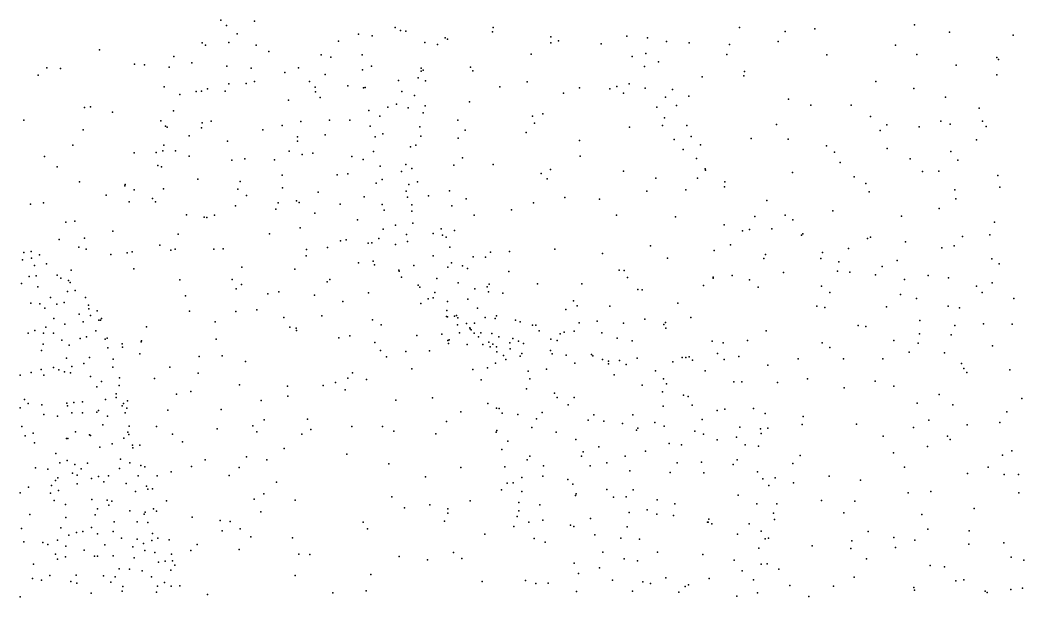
# Model space of a CAD drawing. Header units: metres. Extents: x -23.9 to 23.9, y -27.4 to 27.4.
# Drawn here: x 11.93 to 17.88, y -0.02 to 3.4 of the extents above; entities that cross this region are included whole.
import ezdxf

# ---------------------------------------------------------------- set-up
doc = ezdxf.new("R2010")
doc.units = ezdxf.units.M

msp = doc.modelspace()

# ---------------------------------------------------------------- linework, layer by layer
for p in [(13.1189, 3.3998, 19.5897), (13.3171, 3.3943, 13.1524), (13.1519, 3.3683, 14.6127), (14.1526, 3.3563, 16.8286), (14.1833, 3.3378, 8.3656), (14.2153, 3.3349, 18.843), (14.7318, 3.3553, 9.1729), (16.1934, 3.3562, -0.3307), (16.4638, 3.3328, 12.0872), (16.6387, 3.347, -0.0983), (17.2295, 3.3716, -13.0209), (13.215, 3.3188, 4.8577), (13.815, 3.2758, 6.7642), (13.9354, 3.3166, -0.5899), (14.0146, 3.3071, 7.8193), (14.4488, 3.2954, 8.9637), (14.4627, 3.2873, 18.2498), (14.7283, 3.3309, 11.998), (15.0744, 3.2997, 12.0591), (15.1192, 3.2778, 9.2418), (15.5258, 3.3046, -14.0116), (15.6471, 3.2955, -13.6815), (15.7607, 3.2736, 9.448), (16.4219, 3.2732, 9.5995), (17.4369, 3.3283, 11.4774), (17.815, 3.3104, 10.9219), (12.3997, 3.2238, -19.0308), (13.0087, 3.2656, -0.4491), (13.0277, 3.2506, 13.8799), (13.1651, 3.2666, 13.5355), (13.3283, 3.2502, 14.9234), (14.3275, 3.2676, 17.218), (14.4036, 3.255, 17.942), (15.0749, 3.2659, -0.607), (15.3725, 3.2581, 9.3453), (15.8941, 3.2656, -16.6111), (16.1331, 3.256, 9.5319), (17.1182, 3.2504, 9.8904), (12.8401, 3.1832, 4.261), (13.4028, 3.2127, 5.242), (13.7131, 3.1939, 19.2063), (13.7711, 3.1802, 12.2957), (13.9554, 3.1946, 7.2609), (14.9586, 3.1978, 9.0545), (15.5562, 3.1845, -15.3418), (15.6374, 3.2022, 12.1951), (16.1184, 3.1953, -13.2848), (16.7103, 3.1944, 9.7124), (17.2436, 3.1952, 11.8072), (17.7175, 3.1782, -13.0404), (17.7284, 3.1663, 11.1301), (12.0863, 3.1171, -0.0924), (12.1682, 3.1131, 3.5354), (12.6074, 3.1394, 19.4941), (12.6654, 3.1355, -0.3719), (12.8123, 3.1205, -18.915), (12.947, 3.1463, 14.1095), (13.1547, 3.1275, 19.3887), (13.2975, 3.1151, -0.605), (13.5788, 3.1176, -18.7451), (13.9582, 3.105, 16.1083), (14.0118, 3.1274, 12.2103), (14.3055, 3.1152, 18.3882), (14.3058, 3.0967, 17.6658), (14.3187, 3.1027, 17.0072), (14.5979, 3.121, 12.1552), (14.6121, 3.0996, -0.7672), (15.6297, 3.1257, -15.7059), (15.7119, 3.1524, -16.9531), (16.222, 3.0944, 12.3347), (17.4775, 3.1322, 10.1519), (12.0348, 3.0735, 19.5431), (13.3182, 3.035, 4.7013), (13.4971, 3.0894, 19.2961), (13.6433, 3.0353, 5.5604), (13.7361, 3.0781, 5.8592), (14.1714, 3.0418, 16.5261), (14.2883, 3.0571, 8.1292), (14.3307, 3.0391, -18.4384), (15.9709, 3.0636, 12.341), (16.2179, 3.0688, -0.5318), (17.0009, 3.0363, -0.1324), (17.7186, 3.0756, 10.6626), (12.7819, 3.004, 19.367), (12.9713, 2.9765, 14.374), (13.0034, 2.9787, 4.2882), (13.0388, 2.9926, 13.1031), (13.1449, 2.9795, 14.5556), (13.1658, 3.0217, 12.8309), (13.2685, 3.025, 12.5466), (13.6775, 3.0017, 15.5863), (13.6803, 2.9752, 18.9835), (13.8716, 3.0111, 6.4119), (13.9633, 2.9987, 6.8332), (13.9745, 2.9994, 18.6453), (14.1922, 2.9766, 18.2172), (14.7721, 3.0036, 8.8189), (14.934, 3.0343, 12.2594), (15.2439, 2.9992, 12.3193), (15.424, 2.9915, 9.2128), (15.4657, 3.0064, -17.5353), (15.539, 3.0226, -14.6797), (15.6329, 2.997, 9.3525), (15.7962, 2.9886, -0.7275), (17.2266, 2.9953, 9.9698), (12.8754, 2.9579, 13.8654), (13.5186, 2.9246, 5.0335), (13.7071, 2.9408, 12.3506), (14.2671, 2.952, -0.8298), (15.1499, 2.9663, 9.0277), (15.5056, 2.9665, 12.3723), (15.7542, 2.9437, -16.1524), (15.8923, 2.9498, -13.6034), (16.4837, 2.9307, 9.5902), (17.4145, 2.9439, 11.4655), (12.3097, 2.8824, 19.3588), (12.3454, 2.8853, -19.0024), (12.8378, 2.8617, 13.2648), (13.9965, 2.8635, 18.4081), (14.1079, 2.8844, 7.2717), (14.1593, 2.9008, 7.5636), (14.2281, 2.88, 17.8748), (14.3295, 2.8918, 7.9476), (14.593, 2.9154, 8.6453), (15.7025, 2.884, -15.4689), (15.82, 2.8945, 12.4624), (16.6146, 2.8956, 12.2552), (16.8544, 2.8953, 9.7433), (17.6131, 2.8769, 10.5065), (11.9511, 2.8058, -0.1678), (12.4766, 2.8534, 3.7164), (12.7635, 2.8037, 3.955), (13.0605, 2.8014, 19.1737), (13.5933, 2.7982, 18.8374), (13.7629, 2.8069, 18.6281), (13.8826, 2.8066, 5.9411), (14.0615, 2.8297, 16.0419), (14.3177, 2.8501, 17.0465), (14.5224, 2.8075, 8.2217), (14.9662, 2.8299, -17.9852), (15.028, 2.8448, -0.911), (15.7475, 2.8209, -14.1753), (16.9701, 2.8282, -13.0451), (17.3867, 2.8001, 10.1794), (17.6326, 2.8005, 10.8879), (12.3024, 2.7498, 3.4146), (12.7903, 2.7705, 13.653), (12.8, 2.7643, 14.168), (13.0035, 2.7619, -18.8023), (13.0081, 2.7903, 12.6155), (13.3672, 2.7486, 4.4879), (13.4823, 2.7752, 12.4388), (14.0033, 2.772, 6.4902), (14.2986, 2.7663, 16.8138), (14.5658, 2.7466, 12.368), (14.9784, 2.7884, 12.4406), (15.5415, 2.7648, 9.1485), (15.737, 2.7753, -16.8502), (15.8798, 2.7761, 9.3761), (16.4123, 2.7803, -0.6341), (17.0265, 2.7453, 9.882), (17.0664, 2.7791, 12.1091), (17.2575, 2.7666, 11.8), (17.4419, 2.7833, -0.0295), (17.6553, 2.7694, -13.0816), (12.9316, 2.7148, -0.6987), (13.1588, 2.6825, 4.2515), (13.5725, 2.7079, 15.2568), (13.5736, 2.6819, 4.7453), (13.7373, 2.72, 15.5084), (14.0324, 2.7088, 18.2091), (14.0777, 2.7248, 6.7437), (14.3037, 2.7114, 12.3267), (14.5257, 2.7006, -18.2876), (14.9276, 2.7343, 8.7406), (15.2434, 2.6864, 8.9116), (15.8063, 2.6918, -14.4863), (15.9065, 2.7105, -13.8742), (16.2628, 2.6981, 9.5145), (16.4809, 2.6944, 12.4303), (17.5971, 2.6896, 11.1145), (12.2409, 2.6591, -0.3758), (12.7737, 2.6249, 12.7496), (12.7812, 2.659, 19.118), (12.8502, 2.6241, 3.7876), (13.5232, 2.6234, -0.9339), (14.0228, 2.6219, 6.2288), (14.2424, 2.6489, 7.3664), (14.2733, 2.6581, 16.4985), (15.8596, 2.6329, -15.1813), (15.9608, 2.6615, -16.1901), (16.7092, 2.6539, 9.6577), (17.0687, 2.6395, -0.3761), (17.4448, 2.6215, 11.342), (12.0726, 2.5924, 19.1893), (12.6038, 2.6136, 13.1752), (12.736, 2.616, 13.8621), (12.9314, 2.5937, 12.4667), (13.1836, 2.5696, 14.5434), (13.2608, 2.5777, 12.3912), (13.4372, 2.5723, 18.7269), (13.5997, 2.6036, -18.6177), (13.6628, 2.6113, 18.5187), (13.894, 2.5911, 12.3042), (13.963, 2.5729, 15.7097), (14.5499, 2.584, 8.0506), (15.2483, 2.5926, 12.613), (15.9371, 2.5804, -16.5995), (16.7566, 2.6176, 12.3398), (17.2046, 2.5784, -13.1122), (17.4862, 2.5694, 10.5327), (12.1489, 2.5304, -19.0352), (12.7455, 2.5378, -18.8608), (12.7674, 2.5301, 14.104), (14.0624, 2.5342, 18.0115), (14.1897, 2.5016, 12.4175), (14.2159, 2.544, 6.9921), (14.2498, 2.5197, -1.0747), (14.499, 2.5394, 7.7351), (14.7336, 2.5445, -1.1073), (15.0721, 2.5151, -1.1405), (15.5044, 2.5054, 12.7214), (15.9884, 2.5191, -15.6527), (15.9908, 2.5098, -14.6984), (16.7887, 2.5553, -0.5882), (17.2773, 2.5035, 11.7104), (17.3747, 2.5047, 10.2961), (12.2816, 2.4407, 3.2125), (12.9829, 2.4567, 18.9571), (13.2336, 2.4431, 3.9378), (13.482, 2.4805, 4.3632), (13.8077, 2.4828, 4.7738), (13.8721, 2.4889, 18.1754), (14.074, 2.4548, 6.0576), (14.2849, 2.4419, 17.4695), (15.0166, 2.491, 12.6159), (15.0526, 2.46, -17.89), (15.6974, 2.463, -17.2984), (15.9439, 2.4621, 9.2227), (16.1056, 2.4413, -14.1234), (16.5067, 2.4967, 9.5563), (16.8716, 2.4718, -13.1739), (17.7248, 2.4786, -0.0207), (12.5486, 2.4182, 3.3591), (12.5512, 2.4254, 13.3527), (12.6039, 2.3942, 12.6965), (12.7794, 2.399, 12.4351), (13.2197, 2.3971, -0.9578), (13.483, 2.4053, 12.3741), (13.6959, 2.3802, 4.4484), (14.0388, 2.4334, 5.7337), (14.217, 2.3851, 6.6193), (14.2335, 2.4248, 16.1959), (14.4746, 2.389, 7.4381), (15.644, 2.3857, 8.9778), (15.8742, 2.3941, -16.9434), (16.103, 2.4112, 12.7679), (16.9425, 2.4305, 9.919), (16.9613, 2.3829, 12.3854), (17.4685, 2.3944, 10.9244), (17.7353, 2.4107, -13.3172), (12.4388, 2.3627, 13.1278), (12.5755, 2.3222, 13.6828), (12.7132, 2.3433, 18.9515), (12.7318, 2.3235, -0.8091), (13.2706, 2.3598, 18.7543), (13.5676, 2.329, 4.161), (13.9673, 2.3519, 15.5288), (14.2247, 2.3511, 15.8686), (14.3495, 2.3581, 7.121), (14.5731, 2.3413, -18.2242), (15.1578, 2.3486, 12.756), (15.3629, 2.3395, 8.7581), (16.3547, 2.3302, 12.744), (17.4753, 2.3407, 11.4633), (11.9896, 2.3095, 19.0486), (12.0677, 2.3166, 3.0695), (13.205, 2.2987, -18.7205), (13.4451, 2.2799, 3.9337), (13.4587, 2.3162, 14.7986), (13.5835, 2.3196, -1.1181), (13.8263, 2.3083, 12.4694), (14.0751, 2.3067, 17.7826), (14.0866, 2.2738, 5.5109), (14.2499, 2.3056, 16.5311), (14.2499, 2.2667, 17.1122), (14.4886, 2.299, 12.6608), (14.842, 2.2755, 12.7756), (14.9727, 2.3168, 8.4684), (16.746, 2.2687, 9.7885), (17.3762, 2.2825, 10.6185), (12.1997, 2.2025, 12.8585), (12.2538, 2.2091, 13.2996), (12.9148, 2.2458, 3.5096), (13.019, 2.2317, 14.3028), (13.0357, 2.2296, 18.8548), (13.0818, 2.2431, 12.3221), (13.6747, 2.2566, 14.991), (13.9288, 2.2157, -1.217), (14.6204, 2.2434, 8.029), (15.4632, 2.2443, 12.9641), (15.8125, 2.2331, 13.1257), (16.2831, 2.2352, -16.116), (16.4634, 2.2439, -13.9596), (16.5089, 2.216, 9.5415), (17.1533, 2.238, -0.6139), (17.7043, 2.2029, -0.2389), (12.4781, 2.1496, 13.9016), (13.588, 2.1696, -18.636), (14.0813, 2.1601, 15.378), (14.1544, 2.1845, 12.7296), (14.2561, 2.1957, 15.6655), (14.4245, 2.1624, 16.05), (14.5043, 2.1539, 7.1184), (16.1023, 2.1863, -1.1124), (16.211, 2.1514, 9.2685), (16.2521, 2.1587, 13.0248), (16.3838, 2.1633, -15.6938), (12.1611, 2.0993, 13.5136), (12.3112, 2.1079, 3.065), (12.8647, 2.1307, 12.2838), (13.4077, 2.1327, 18.4513), (13.827, 2.0909, 17.9286), (13.8606, 2.0985, 12.5953), (14.0542, 2.1053, 4.6893), (14.2182, 2.1297, 5.9349), (14.2253, 2.0871, 17.559), (14.3778, 2.1344, 16.8939), (14.4314, 2.125, 16.3738), (14.4532, 2.114, 15.7982), (16.5597, 2.1256, 12.9238), (16.5685, 2.1325, -14.3119), (16.9523, 2.1056, -13.6177), (16.9687, 2.1139, 12.7381), (17.1767, 2.0863, 12.4696), (17.5151, 2.1182, 11.7181), (17.6768, 2.1267, 11.1463), (11.951, 2.0233, 13.3254), (11.9947, 2.0282, 22.2082), (12.2759, 2.0543, 12.4312), (12.3203, 2.0419, 18.9014), (12.5923, 2.027, -18.9156), (12.7571, 2.0663, 18.8298), (12.8212, 2.0358, -1), (12.8477, 2.0414, 14.0308), (13.0772, 2.0414, 3.4834), (13.1328, 2.0444, 18.7222), (13.6258, 2.0405, 12.4546), (13.7506, 2.0532, 14.7617), (13.9909, 2.0785, 15.1297), (14.0143, 2.0795, 4.3174), (14.1542, 2.0695, 5.2708), (14.4753, 2.054, 6.8937), (14.7178, 2.025, -18.2357), (14.83, 2.029, -1.3676), (15.0978, 2.0425, -18.0466), (15.6655, 2.0624, 8.7701), (16.0431, 2.034, 9.1103), (16.14, 2.0685, -16.8332), (16.6844, 2.0235, -14.719), (16.8393, 2.0468, -14.1302), (17.392, 2.0498, 12.0715), (17.4659, 2.0627, -13.6456), (11.9424, 1.9782, 21.4594), (11.9961, 1.9898, 21.9951), (12.0445, 2.0083, 12.6078), (12.467, 2.0116, 12.2157), (12.5623, 2.0202, 3.1208), (13.6244, 2.0023, 3.867), (14.0212, 1.9716, -18.5469), (14.3762, 2.0032, 12.9602), (14.6134, 1.9976, 7.5945), (14.6877, 1.9946, 8.1282), (15.3811, 2.0175, 13.2449), (15.7663, 1.9885, -17.527), (16.3373, 1.9865, 13.2174), (16.3466, 2.0113, -16.5452), (16.6752, 1.9879, -1.0527), (16.7818, 1.967, 9.7888), (17.1267, 1.9751, -13.8833), (17.6893, 1.985, 11.408), (12.0138, 1.9459, 21.8115), (12.0852, 1.9556, 22.1345), (12.2323, 1.9179, 13.939), (12.6019, 1.925, 14.0157), (13.2424, 1.9355, -18.7562), (13.557, 1.9243, 18.1518), (13.9336, 1.9621, 3.9421), (14.0284, 1.95, 12.7791), (14.1742, 1.9176, 4.4724), (14.175, 1.9115, 3.9512), (14.263, 1.9461, 15.2818), (14.4634, 1.936, 17.1756), (14.4865, 1.9613, 15.6019), (14.5518, 1.9433, 16.8149), (14.5814, 1.9288, 13.1226), (14.8263, 1.911, 13.2444), (15.4801, 1.9183, -1.3744), (15.5087, 1.9159, -17.8033), (16.7728, 1.912, -15.2226), (16.846, 1.906, 13.0854), (17.0382, 1.9402, -0.8871), (17.7315, 1.956, -13.902), (11.9822, 1.8813, 12.3592), (12.0241, 1.8839, 21.2595), (12.1486, 1.8893, 22.4192), (12.1693, 1.8701, 21.9626), (12.2159, 1.8559, 12.1182), (12.8752, 1.8612, 18.7265), (13.1858, 1.8626, -1.2142), (13.7481, 1.8488, -1.3701), (13.7648, 1.862, 12.6358), (14.1902, 1.877, -1.3892), (14.3986, 1.8695, 6.2844), (15.5285, 1.8741, 13.5691), (16.0361, 1.8765, -17.323), (16.0363, 1.87, -1.2887), (16.1502, 1.8865, 13.4471), (16.2523, 1.8616, 9.2904), (16.4539, 1.9035, 9.475), (16.9998, 1.8894, -14.7247), (17.1707, 1.8636, -14.4098), (17.311, 1.886, 10.3703), (17.4322, 1.8726, -14.0958), (11.9376, 1.8398, 21.0025), (12.033, 1.8185, 22.6135), (12.2105, 1.7908, 21.5088), (12.2246, 1.8443, 22.3017), (12.2558, 1.7975, 21.8737), (13.2092, 1.8076, 3.21), (13.2405, 1.8337, 14.3185), (13.4628, 1.7897, 3.3009), (14.2886, 1.8299, 5.3784), (14.2988, 1.8164, 5.0674), (14.3876, 1.7855, 5.9229), (14.5253, 1.842, 6.7129), (14.6248, 1.8068, 7.3787), (14.6975, 1.8182, 15.6561), (14.7057, 1.79, 7.9389), (14.7091, 1.8355, 16.2728), (14.9956, 1.8372, 8.159), (15.2576, 1.8376, 13.4882), (15.5901, 1.8025, 13.8402), (15.6167, 1.8013, 8.7119), (15.9786, 1.8279, 13.6901), (16.3034, 1.8169, -17.0085), (16.6782, 1.8236, 13.2764), (16.7276, 1.7862, -16.1731), (17.5971, 1.8228, -0.6043), (17.6304, 1.7858, -14.3695), (17.69, 1.8426, 11.7397), (12.1096, 1.7556, 21.2101), (12.1893, 1.727, 21.3247), (12.3165, 1.7556, 22.087), (12.9082, 1.7654, 3.047), (13.3973, 1.778, 18.3303), (13.673, 1.7701, 14.4126), (13.8414, 1.7327, 3.3665), (13.9943, 1.7837, 3.5633), (14.348, 1.7484, 3.6659), (14.3772, 1.7542, 5.6599), (14.4623, 1.7328, 17.37), (14.5823, 1.7456, 6.9754), (14.789, 1.7807, 15.9358), (15.2096, 1.7356, 1.3503), (17.1477, 1.7737, -15.0397), (17.2409, 1.75, 12.7943), (17.8186, 1.7501, 11.1309), (11.9926, 1.7215, 20.9074), (12.046, 1.7186, 22.7587), (12.0755, 1.6918, 21.0268), (12.1459, 1.7156, 22.6478), (12.3337, 1.7096, 21.645), (12.3351, 1.6889, 22.2206), (12.3848, 1.6764, 21.8938), (12.9334, 1.6757, 14.148), (13.2082, 1.6721, 12.3265), (13.3321, 1.682, 3.0368), (14.3046, 1.7205, 17.6115), (14.4587, 1.6786, 4.6139), (14.6405, 1.6937, 16.9184), (15.1635, 1.6852, 1.6178), (15.231, 1.7069, 13.6986), (15.4247, 1.7038, 1.7344), (15.8276, 1.7223, 1.2827), (16.6512, 1.7054, -16.5533), (16.6976, 1.6975, 9.6845), (17.065, 1.7002, 13.1086), (17.43, 1.7047, 12.545), (17.4963, 1.6938, -14.7882), (12.1289, 1.6313, 14.0365), (12.2794, 1.6576, 22.4893), (12.3016, 1.6119, 18.8187), (12.3452, 1.6488, 12.0612), (12.3955, 1.6225, 2.8658), (12.4051, 1.6207, 22.0824), (12.4119, 1.6321, 21.7473), (13.0848, 1.6112, -18.8355), (13.4913, 1.6376, -18.728), (13.7178, 1.6482, 3.148), (14.0183, 1.6229, 3.2366), (14.4564, 1.6442, 13.2979), (14.4613, 1.6412, -18.4664), (14.5032, 1.6459, 5.3373), (14.5162, 1.6484, 3.864), (14.5233, 1.6348, 6.2282), (14.6854, 1.6379, 15.3493), (14.7453, 1.632, 16.6182), (14.7519, 1.6471, 13.4787), (14.866, 1.6215, 16.1627), (14.892, 1.6112, -18.2583), (15.3492, 1.6162, 8.4561), (15.6323, 1.6275, 1.0637), (15.7534, 1.6075, 1.8084), (15.9037, 1.6375, 14.0543), (17.2609, 1.62, -15.521), (12.0167, 1.5598, 22.9508), (12.0819, 1.58, 2.7208), (12.1946, 1.5973, 21.1456), (12.3772, 1.5593, 22.3914), (12.6772, 1.5819, 2.905), (13.5279, 1.5795, 14.3074), (13.5654, 1.5733, 12.6415), (13.5661, 1.5606, -1.4887), (14.0692, 1.595, 14.4343), (14.5209, 1.5945, 3.41), (14.5741, 1.6023, 6.6921), (14.5948, 1.5762, 4.1222), (14.5961, 1.571, 5.8625), (14.6017, 1.5644, 5.5876), (14.6219, 1.6035, 13.8779), (14.9665, 1.5911, 1.8214), (14.9856, 1.5921, 15.6819), (15.0046, 1.5578, 14.0275), (15.1544, 1.5497, 8.258), (15.2119, 1.5564, -1.5309), (15.2423, 1.6059, 1.9623), (15.5048, 1.604, 2.0721), (15.7451, 1.5951, 8.8172), (15.7567, 1.5752, 14.2813), (16.3516, 1.5579, 9.3639), (16.8966, 1.5899, 13.4868), (16.9408, 1.5837, 9.9097), (17.4693, 1.5905, 10.6637), (17.6393, 1.6006, 10.9266), (17.8084, 1.5985, 11.6288), (11.9759, 1.5441, 20.6277), (12.068, 1.5437, 20.8223), (12.1258, 1.5454, 11.9856), (12.1757, 1.5022, 21.0077), (12.2845, 1.513, 21.2493), (12.3217, 1.5225, -19.0541), (12.4328, 1.5089, 22.2099), (12.445, 1.5156, 21.8581), (12.6453, 1.4926, 14.1905), (12.6489, 1.4986, -18.9425), (13.0916, 1.5088, 2.8422), (13.8176, 1.5171, 12.8775), (13.8824, 1.5282, -18.639), (14.031, 1.4886, 17.9207), (14.2806, 1.5307, 14.6166), (14.4284, 1.5378, -1.5565), (14.4635, 1.502, 13.6172), (14.4715, 1.5056, 2.5428), (14.5338, 1.5469, 2.9017), (14.6207, 1.5447, 5.0213), (14.645, 1.5229, 4.5317), (14.6592, 1.5458, 3.6088), (14.7079, 1.4915, 3.8486), (14.7248, 1.5425, 1.8278), (14.7658, 1.5226, 7.897), (14.8491, 1.5126, 3.2729), (14.8822, 1.4975, 2.1027), (15.0742, 1.5084, 15.3722), (15.1126, 1.5018, 14.2557), (15.1297, 1.5405, 1.1283), (15.3763, 1.5464, 14.1289), (15.4675, 1.5146, 14.4003), (15.5574, 1.5001, 2.4275), (16.0305, 1.4973, 1.1718), (16.2409, 1.5014, -1.4352), (17.1072, 1.5003, -16.0935), (17.2602, 1.54, 13.0251), (17.4465, 1.5347, 12.7635), (12.0554, 1.4419, 20.691), (12.065, 1.4804, -0.8623), (12.2201, 1.4745, 22.7727), (12.4496, 1.4569, 21.6692), (12.5337, 1.4807, 18.7298), (12.5354, 1.4616, -1.1278), (14.0658, 1.441, 2.7865), (14.2155, 1.4363, 2.3365), (14.3545, 1.4405, 17.646), (14.4678, 1.4832, 14.1761), (14.5788, 1.4784, 2.2508), (14.672, 1.4784, 17.1548), (14.7151, 1.4634, 4.765), (14.7303, 1.4787, 7.6307), (14.7519, 1.4644, 16.8956), (14.7547, 1.434, 5.354), (14.8305, 1.4869, 2.9795), (14.833, 1.4517, 2.6495), (14.9117, 1.4832, 15.0715), (15.072, 1.4411, 14.8833), (16.096, 1.4866, 1.4947), (16.6826, 1.4872, 13.7296), (16.7289, 1.4595, -16.7822), (17.1979, 1.4314, 13.2482), (17.2517, 1.4856, 10.2276), (17.6926, 1.4705, 12.3601), (12.2039, 1.3957, 14.1575), (12.3397, 1.4001, 22.6434), (12.4811, 1.3908, 21.9449), (12.6381, 1.4222, 12.0352), (12.9902, 1.4061, -1.3756), (13.1273, 1.4096, 12.4216), (13.2649, 1.3773, 18.5111), (14.1013, 1.4049, 14.0518), (14.7931, 1.4118, -1.6148), (14.8085, 1.3886, 1.3533), (14.8921, 1.409, 16.4448), (14.9021, 1.4241, 14.5389), (15.0816, 1.422, 3.4587), (15.1656, 1.4135, 15.8206), (15.3158, 1.4186, 14.8978), (15.3236, 1.4109, -18.1245), (15.3816, 1.3883, 0.878), (15.4155, 1.3782, 15.3223), (15.4809, 1.3828, 8.5504), (15.586, 1.3958, 14.7128), (15.7978, 1.3748, 2.4542), (15.8537, 1.4001, -1.5468), (15.8742, 1.4005, 8.9235), (15.8947, 1.405, 0.9693), (15.9141, 1.3848, 14.4412), (16.063, 1.4242, 14.2484), (16.1026, 1.3881, 1.7661), (16.1889, 1.4058, 9.2085), (16.5405, 1.3923, -17.1118), (16.8082, 1.3934, 9.7683), (17.0417, 1.3928, 13.5206), (17.4077, 1.428, 10.4588), (11.9945, 1.3114, 20.4277), (12.0542, 1.3286, 20.5718), (12.1261, 1.3412, 2.6255), (12.1578, 1.3269, 20.7894), (12.1925, 1.315, 22.8826), (12.2275, 1.3105, 11.9312), (12.2355, 1.3473, 18.7825), (12.3059, 1.3642, 21.1414), (12.4791, 1.3438, 22.2325), (12.816, 1.343, 12.2291), (13.899, 1.3101, 13.3848), (14.2507, 1.3326, -18.5667), (14.6127, 1.3301, 6.4305), (14.699, 1.3385, 7.1849), (14.7472, 1.3661, 5.7802), (14.9399, 1.3197, 4.2521), (15.0479, 1.3304, 0.9556), (15.2161, 1.3665, 2.8202), (15.4158, 1.3624, 2.9717), (15.5201, 1.3592, -1.585), (15.6949, 1.3224, 2.7873), (15.9888, 1.3223, 2.1919), (16.3616, 1.3541, -17.3989), (17.5084, 1.3655, -15.8389), (17.5218, 1.3355, -1.1099), (17.5398, 1.3116, 10.746), (17.7941, 1.3274, -15.4872), (11.9286, 1.2959, 20.2723), (12.0702, 1.2948, 22.998), (12.3464, 1.2876, 21.2534), (12.4112, 1.2587, 21.5074), (12.517, 1.2791, 22.0644), (12.7247, 1.2751, 18.6961), (12.9847, 1.3077, 18.6503), (13.7972, 1.2527, 2.636), (13.872, 1.2783, 18.1207), (13.9824, 1.2707, 13.7929), (14.6613, 1.2679, 6.1454), (14.9492, 1.2739, 16.6954), (15.4497, 1.2972, 3.4049), (15.7417, 1.2737, 0.7293), (16.1601, 1.2567, 1.2217), (16.2069, 1.2554, 1.5593), (16.4177, 1.253, 14.2046), (16.5967, 1.2741, 9.5706), (16.9975, 1.2608, 13.7466), (12.3827, 1.2269, 21.3816), (12.5162, 1.2354, 2.6334), (12.941, 1.1991, 14.2124), (13.2294, 1.2377, -18.8284), (13.5145, 1.231, 12.8513), (13.7245, 1.2344, 13.0428), (13.8551, 1.2082, -1.6615), (14.9311, 1.214, 5.3134), (15.6161, 1.2369, 3.1583), (15.7362, 1.197, 8.7712), (15.761, 1.2445, -17.9354), (16.813, 1.2212, 14.028), (17.1075, 1.2303, -16.5686), (11.9556, 1.1522, 23.1022), (12.247, 1.1336, 14.2175), (12.2986, 1.1379, 20.9828), (12.4343, 1.1519, 22.6267), (12.4978, 1.1857, 21.6222), (12.4986, 1.1637, 18.7346), (12.566, 1.1442, 12.0573), (12.856, 1.1829, 2.5888), (13.357, 1.1457, -1.6254), (13.5147, 1.1714, 13.9181), (14.1554, 1.1479, 2.0119), (14.3739, 1.1614, 1.6801), (15.096, 1.19, 7.9762), (15.1126, 1.1631, -18.2717), (15.2119, 1.1628, 4.4816), (15.8603, 1.1773, 14.9444), (15.8889, 1.1698, 2.7567), (17.3767, 1.1818, -16.3144), (17.8665, 1.1582, 12.4959), (11.9293, 1.102, -19.266), (11.9755, 1.1279, 20.1989), (12.0583, 1.1201, 20.3661), (12.2059, 1.1289, 22.9373), (12.2093, 1.1133, 20.679), (12.235, 1.073, 11.8638), (12.2981, 1.0732, 22.848), (12.3843, 1.0758, 22.7293), (12.3935, 1.0865, 21.3656), (12.5339, 1.1132, 21.728), (12.5418, 1.1276, 21.9026), (12.5515, 1.0728, 22.3025), (12.5617, 1.101, 22.1356), (12.8034, 1.0885, 12.3095), (13.1204, 1.0925, 18.5723), (14.5416, 1.0777, 1.3746), (14.7006, 1.1274, 6.8665), (14.7528, 1.1, 7.2022), (14.7675, 1.0988, -1.7361), (14.7852, 1.0712, 5.9131), (15.024, 1.0751, 5.1317), (15.1769, 1.12, 16.6417), (15.7405, 1.1126, 15.5935), (15.9129, 1.1181, 0.8659), (16.0608, 1.0857, 14.7848), (16.1051, 1.0941, -17.7736), (16.276, 1.0984, 14.5715), (17.2461, 1.1292, 13.5508), (17.4572, 1.1203, 10.48), (17.7772, 1.079, -1.239), (12.0702, 1.0628, 23.0619), (12.15, 1.0527, 20.491), (12.4471, 1.0538, 21.4862), (13.3751, 1.0308, 2.471), (13.6316, 1.0346, 13.7266), (14.4563, 1.0222, 17.6568), (14.8783, 1.0631, 17.1068), (14.9895, 1.0362, 0.9977), (15.2964, 1.03, 0.8653), (15.3299, 1.0613, 8.3582), (15.3889, 1.0223, 4.3713), (15.5602, 1.06, 3.8885), (15.6909, 1.0148, 15.9994), (15.9716, 1.0338, 15.3706), (16.344, 1.0686, 9.3309), (16.5703, 1.0511, -1.5974), (17.3142, 1.0284, 10.2369), (17.7358, 1.0154, 12.9862), (11.9382, 0.9913, -1.0404), (12.257, 0.9605, 20.7264), (12.4189, 1.0023, -1.2932), (12.5674, 0.9576, 21.6594), (12.5757, 0.9935, 21.8937), (12.7381, 0.9917, -18.9788), (13.0966, 0.9773, 2.4322), (13.3074, 0.996, 13.9973), (13.3323, 0.9608, 12.8722), (13.6511, 0.9739, 2.4265), (13.8943, 0.9921, 2.1844), (14.0764, 0.991, 18.0552), (14.1447, 0.9645, -1.7901), (14.7498, 0.9572, 6.3361), (14.7542, 0.9687, 1.1544), (14.9624, 0.9857, 5.4101), (15.1065, 0.959, -1.7662), (15.4989, 1.0088, 16.2893), (15.5819, 0.9705, 8.5894), (15.5906, 0.9811, -1.7245), (15.7466, 0.993, 3.6103), (15.9289, 0.9641, 15.6748), (16.1943, 0.9877, 2.4806), (16.3169, 0.9775, 1.7768), (16.3606, 0.9811, 1.5034), (16.564, 1.0025, 9.5264), (16.8868, 1.0061, -17.0833), (17.2249, 0.9857, -1.511), (17.5428, 1.0023, 13.2802), (11.958, 0.937, 23.1601), (12.0067, 0.9514, 18.8187), (12.0133, 0.8958, 11.7739), (12.2029, 0.9204, 20.4777), (12.211, 0.9207, 23.0094), (12.3398, 0.9432, 21.0725), (12.3451, 0.9385, 22.8448), (12.543, 0.9232, 2.4628), (12.573, 0.9435, 22.4074), (12.8329, 0.9462, 2.4352), (12.8918, 0.9006, 14.1955), (13.5994, 0.9453, 18.3231), (14.3935, 0.9491, -18.5772), (14.8197, 0.9052, 17.2885), (15.2224, 0.9151, 8.1023), (15.9786, 0.9455, 3.1465), (16.0602, 0.9129, 1.047), (16.1754, 0.928, 2.7505), (16.3209, 0.9508, 14.7658), (17.0447, 0.934, 9.9577), (17.4259, 0.9347, 13.5316), (17.4424, 0.9145, -16.5261), (12.4015, 0.8688, 21.3032), (12.4753, 0.8886, 21.4679), (12.5945, 0.8811, 12.17), (12.597, 0.8644, 21.8126), (12.6376, 0.8807, 22.0392), (13.4932, 0.8617, 13.1928), (14.7844, 0.8551, 7.0485), (15.2663, 0.8418, 16.8025), (15.3584, 0.871, 4.5665), (15.6351, 0.8446, 0.804), (15.7764, 0.8915, 8.7665), (15.8486, 0.8821, -18.022), (16.2263, 0.8828, -1.7188), (16.3055, 0.8754, 15.1878), (17.1064, 0.8358, 14.113), (17.3079, 0.8734, 13.7768), (17.8067, 0.8474, -1.4817), (12.1413, 0.8323, 20.2459), (12.1635, 0.7765, 2.4235), (12.2079, 0.7895, 20.4407), (12.329, 0.7745, 20.9515), (12.524, 0.7979, 22.6643), (12.5784, 0.7757, 22.514), (13.0259, 0.795, 12.6232), (13.271, 0.8119, -18.8339), (13.3917, 0.7943, -1.8076), (13.8644, 0.8283, 18.1837), (14.9335, 0.795, -18.4545), (14.9505, 0.8167, 5.5962), (15.2559, 0.8165, -18.2997), (15.4055, 0.7766, 8.3908), (15.5145, 0.8161, 16.4681), (15.8242, 0.7771, 3.7194), (15.9672, 0.7811, 15.8458), (16.178, 0.7944, 15.5251), (16.5525, 0.8192, -17.5874), (17.7517, 0.8227, 10.7787), (12.0197, 0.7472, 20.1266), (12.0929, 0.7389, 23.1383), (12.2383, 0.7156, 23.0546), (12.254, 0.7656, 18.7753), (12.2915, 0.7406, 11.9325), (12.518, 0.7427, 18.7297), (12.6433, 0.7603, 22.3085), (12.6672, 0.7521, 22.1149), (12.8238, 0.722, 12.4473), (12.9452, 0.7551, 18.647), (13.2263, 0.748, 13.9166), (14.1136, 0.7705, 1.8664), (14.5401, 0.7482, 1.4067), (14.8015, 0.7517, 6.6204), (15.0303, 0.7583, 7.639), (15.3076, 0.759, 4.7833), (15.5434, 0.7293, 4.3195), (15.7821, 0.7198, -1.8111), (15.9821, 0.7171, 8.9408), (16.1547, 0.7671, 3.0773), (16.2986, 0.722, 2.4829), (16.5088, 0.7718, 9.4588), (17.1702, 0.7514, 10.0615), (17.6657, 0.7514, 13.4122), (12.1382, 0.6721, 14.2448), (12.1528, 0.6875, 20.2501), (12.2678, 0.7042, -19.1965), (12.3525, 0.6827, 22.9341), (12.3929, 0.6951, 21.1896), (12.4255, 0.6628, 2.4263), (12.4526, 0.6999, 21.356), (12.6289, 0.6991, 21.6648), (12.7415, 0.7001, 14.1737), (13.168, 0.7008, 12.8056), (13.4477, 0.6608, 18.4029), (14.3308, 0.6938, 17.9444), (14.8149, 0.6558, 6.903), (14.8505, 0.6573, 7.2182), (14.902, 0.69, 1.0955), (15.0263, 0.6968, 17.2296), (15.1751, 0.6766, 5.1413), (16.3312, 0.6823, 9.274), (16.4035, 0.6878, 1.8493), (16.5132, 0.6577, 15.1802), (16.7238, 0.6979, 14.8316), (16.9098, 0.6729, 14.5923), (17.5448, 0.7125, 13.6339), (17.7613, 0.7066, -16.3593), (17.8465, 0.7071, 13.2064), (11.9295, 0.5991, 20.0919), (11.9786, 0.6314, 23.2326), (12.1093, 0.5972, 11.846), (12.1153, 0.6411, -1.3118), (12.1566, 0.612, 23.1372), (12.2666, 0.6524, 20.631), (12.5567, 0.6529, 21.51), (12.6134, 0.6063, -19.035), (12.6774, 0.6371, 21.9191), (12.6865, 0.6204, 22.2921), (12.7126, 0.6213, 22.0503), (14.7812, 0.6172, -1.919), (14.9019, 0.6073, 5.9372), (15.2054, 0.6497, 7.9424), (15.4057, 0.618, 16.8334), (15.5622, 0.6161, 16.6077), (16.3673, 0.6429, 2.1644), (17.1923, 0.5994, 14.2691), (17.3265, 0.6063, -16.9541), (17.849, 0.5979, 10.7928), (12.1304, 0.5524, 20.268), (12.3544, 0.5593, 20.9648), (12.444, 0.555, 21.2846), (12.4715, 0.5497, 14.1432), (12.797, 0.5513, 2.4005), (13.3165, 0.5602, 2.348), (13.374, 0.5929, 13.3523), (13.5599, 0.5557, 2.2828), (14.1323, 0.5747, -1.9619), (14.5971, 0.5516, 17.7913), (14.8845, 0.5404, 6.4906), (15.2214, 0.583, 17.111), (15.2254, 0.5936, 1.0596), (15.445, 0.5727, 4.6796), (15.5217, 0.5747, -18.252), (15.7052, 0.5566, 8.6497), (16.1849, 0.5838, 15.7352), (16.6786, 0.5531, 9.5921), (16.8773, 0.5498, 9.784), (12.1975, 0.5293, 20.4153), (12.3876, 0.5032, 21.0819), (12.4541, 0.5258, 22.8748), (12.579, 0.4922, 21.4839), (12.6693, 0.4848, 18.7533), (12.7195, 0.5028, 21.9446), (12.7371, 0.4893, 22.1858), (13.3563, 0.4853, 13.6345), (14.2078, 0.5105, 1.7723), (14.3563, 0.5272, -18.6134), (14.4633, 0.4778, 1.5147), (14.4637, 0.5031, -1.9844), (14.8847, 0.4913, 6.7304), (15.0086, 0.5266, 5.6597), (15.5389, 0.4824, 8.478), (15.6457, 0.4971, 0.9715), (15.8104, 0.5339, 3.9541), (16.2962, 0.5343, -1.847), (16.3934, 0.4777, 15.5425), (16.4135, 0.5328, 1.5707), (16.8111, 0.4805, 14.9381), (17.5844, 0.5062, -1.7854), (11.9866, 0.4709, 23.2723), (12.1993, 0.4529, 23.1568), (12.3729, 0.4686, 22.9906), (12.4855, 0.4268, 21.3029), (12.623, 0.4271, 22.6333), (12.664, 0.4731, 21.6173), (12.6863, 0.4224, 22.4428), (12.9481, 0.4549, 18.6969), (13.1145, 0.4338, -18.836), (13.1742, 0.4293, 12.9735), (13.9628, 0.4255, 1.9785), (14.4434, 0.4307, 17.9642), (14.8746, 0.4574, 7.0801), (14.9432, 0.4245, 6.2355), (15.0263, 0.4363, 7.4789), (15.3096, 0.4472, 8.0577), (15.7037, 0.4714, 4.2386), (15.8016, 0.4652, 16.417), (16.0028, 0.4238, 16.1674), (16.0077, 0.4238, 1.1479), (16.0105, 0.4432, 8.9292), (16.3998, 0.4401, 1.8964), (17.2735, 0.4711, 10.1399), (11.9379, 0.387, 11.7758), (12.1693, 0.3912, 20.4226), (12.2626, 0.3628, 20.6258), (12.3011, 0.3685, 23.1117), (12.3523, 0.3933, 20.8823), (12.4811, 0.3704, 22.9017), (12.7136, 0.3581, 21.7453), (13.1269, 0.373, 13.7732), (13.2326, 0.3845, 13.2983), (13.987, 0.3856, 18.2329), (14.8559, 0.3995, 17.6348), (15.1904, 0.406, 7.7968), (15.211, 0.3995, 5.3396), (15.5277, 0.3974, 16.8865), (16.0292, 0.4142, 3.6189), (16.2509, 0.4147, 3.1821), (16.3204, 0.3707, 15.7607), (16.9553, 0.3703, -1.9545), (17.3091, 0.3831, 14.3342), (17.5533, 0.3733, 13.9974), (11.9498, 0.3083, 20.2038), (12.0637, 0.3042, 20.3027), (12.1508, 0.3181, -19.221), (12.2176, 0.3468, 2.2995), (12.3868, 0.3562, 21.0132), (12.5292, 0.3298, 2.339), (12.6234, 0.3234, 12.3968), (12.6609, 0.2982, 21.5432), (12.7088, 0.3165, -1.7564), (12.746, 0.3292, 22.3284), (12.8122, 0.3194, 12.6183), (13.2953, 0.3383, 18.6), (13.5439, 0.3324, -18.7496), (14.6832, 0.3537, 1.2881), (14.9758, 0.3279, 1.1877), (15.0403, 0.3053, -18.4704), (15.3344, 0.3487, 17.1703), (15.4892, 0.3298, 4.8268), (15.6004, 0.3241, 4.5997), (16.1811, 0.3527, 15.9822), (16.3449, 0.3254, 2.6569), (16.3642, 0.3291, 2.3889), (16.8584, 0.3151, -17.5079), (17.1077, 0.3334, 9.9763), (17.2324, 0.3176, -17.1551), (17.7595, 0.3022, 10.6208), (12.0934, 0.2926, 23.2609), (12.2, 0.2832, 14.2127), (12.3081, 0.2581, 20.7674), (12.43, 0.2897, 21.1568), (12.5965, 0.2785, 22.8008), (12.6689, 0.2577, 22.6171), (12.7275, 0.2446, 22.4472), (12.9404, 0.2569, 13.9573), (12.9782, 0.2933, 2.3568), (13.2272, 0.2624, 13.5477), (14.4967, 0.2443, 1.4514), (15.3825, 0.2475, 8.2682), (15.707, 0.2464, 8.6315), (16.3081, 0.2715, -17.9398), (16.624, 0.2838, 9.5007), (16.8519, 0.2688, 9.7193), (17.1166, 0.2755, 14.7227), (17.5517, 0.2949, 10.4365), (12.1393, 0.2355, 20.5001), (12.1505, 0.206, 11.9488), (12.198, 0.2187, 23.2221), (12.3703, 0.2233, 12.1622), (12.3879, 0.2226, 20.9589), (12.4809, 0.2262, 22.9559), (12.6043, 0.2142, 21.4163), (12.7497, 0.1872, 21.6559), (12.7889, 0.1933, 22.2968), (12.8256, 0.2346, 18.7742), (12.8316, 0.1958, 22.117), (13.58, 0.236, 18.4942), (13.6452, 0.2323, 2.1637), (14.1758, 0.222, 1.7404), (14.343, 0.2021, 18.1213), (14.5461, 0.2085, -18.547), (15.2135, 0.1827, 1.2137), (15.5101, 0.2075, -2.0254), (15.5887, 0.1951, 17.0091), (15.9755, 0.2331, 3.9056), (16.1621, 0.1998, 1.4387), (16.9448, 0.207, 15.0401), (17.8039, 0.2166, -16.6566), (17.8786, 0.1987, -2.018), (12.0071, 0.1764, 20.3829), (12.5166, 0.1476, 21.2445), (12.5778, 0.1453, 22.8654), (12.6522, 0.1366, 22.7368), (12.8211, 0.1406, 21.9633), (12.8451, 0.1691, -18.8785), (15.2381, 0.1205, 8.0251), (15.3634, 0.1533, 5.1176), (16.2084, 0.1372, -2.0044), (16.3218, 0.1749, 2.9751), (16.3564, 0.1773, 1.72), (16.4251, 0.1459, 9.3106), (17.323, 0.1677, 14.4865), (17.4078, 0.1596, 10.2422), (12.0031, 0.0918, 2.1869), (12.0557, 0.0816, 23.3404), (12.1039, 0.1092, 20.6093), (12.2287, 0.0728, 23.2449), (12.2611, 0.1113, 20.8355), (12.2647, 0.0629, 2.2192), (12.4228, 0.1075, 21.0756), (12.4655, 0.0683, 23.0201), (12.4914, 0.1004, 14.1262), (12.7065, 0.1008, 22.6099), (12.784, 0.0664, 21.7208), (13.5598, 0.1094, -2.1361), (14.0084, 0.1145, 18.3229), (14.6682, 0.0725, 1.4207), (14.9248, 0.0787, 6.9347), (14.9854, 0.0615, 5.8387), (15.059, 0.063, 17.6179), (15.4394, 0.0813, 17.2632), (15.6201, 0.0716, 4.6013), (15.6656, 0.0614, -18.2402), (15.7558, 0.0952, 4.3407), (16.0133, 0.0904, 16.5006), (16.2762, 0.0834, 16.1253), (16.8725, 0.098, 15.2593), (17.4746, 0.0765, -17.021), (17.5215, 0.0835, 14.1329), (12.3505, 0.0042, 23.1765), (12.5327, 0.0154, 18.8808), (12.5376, 0.0429, 12.4632), (12.7375, 0.0107, 14.0725), (12.7435, 0.0458, 12.7005), (12.8249, 0.0459, 22.2945), (12.8746, 0.0469, 22.1259), (13.7817, 0.0064, -18.6531), (13.9807, 0.0169, -2.1981), (15.2258, 0.0136, 5.3605), (15.5592, 0.0149, 1.2008), (15.8322, 0.0105, 1.2471), (15.8701, 0.044, 4.1082), (15.8901, 0.0531, -2.0582), (16.2987, 0.0063, 2.6812), (16.4913, 0.0489, 15.8536), (16.7491, 0.045, 15.4912), (17.2269, 0.037, 10.0688), (17.2296, 0.0226, 14.6892), (17.6479, 0.0167, -2.2101), (17.6609, 0.0075, 13.8878), (17.8004, 0.0254, 13.6241), (17.8694, 0.0344, 10.6129), (11.9285, -0.0182, 20.5163), (13.0399, -0.0035, 13.6185), (16.1772, -0.0136, 1.6996), (16.604, -0.0149, -2.0377)]:
    msp.add_point(p)

doc.saveas('drawing.dxf')
